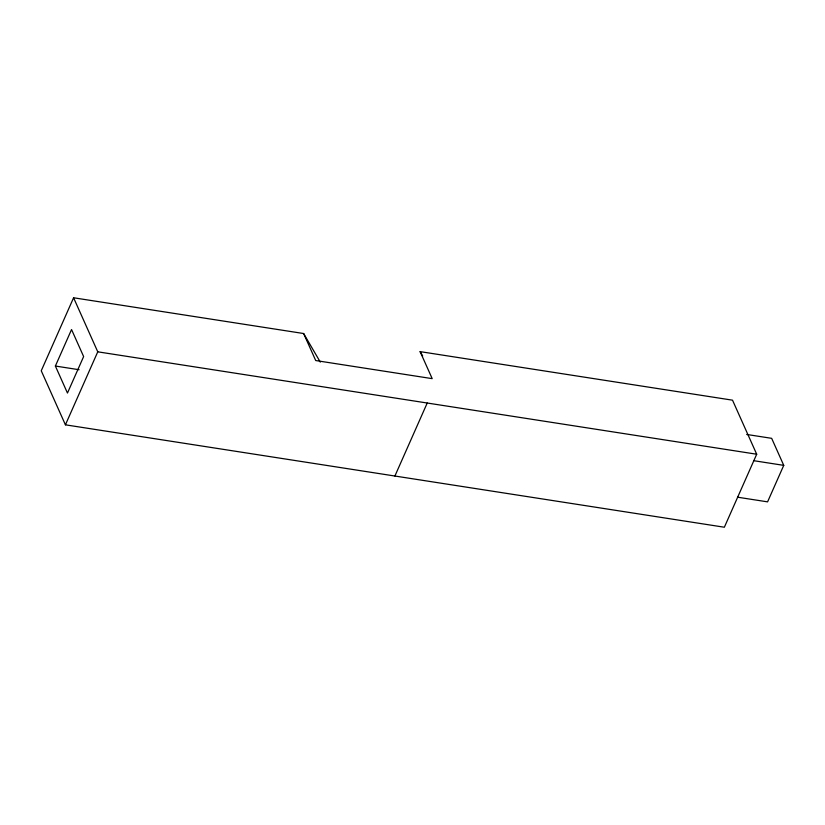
<?xml version="1.0" encoding="UTF-8"?>
<svg xmlns="http://www.w3.org/2000/svg" width="825" height="825" viewBox="0 0 825 825"><rect width="100%" height="100%" fill="white"/><g stroke="black" fill="none" stroke-linecap="round" stroke-linejoin="round"><path stroke-width="1.24" d="M73.59 297.773L41.25 370.776L65.422 424.823L724.36 527.227L756.7 454.224L732.518 400.177L420.111 351.625L432.197 378.644L315.717 360.546L303.631 333.527L73.59 297.773L97.763 351.821L65.422 424.823M55.378 366.042L71.548 329.536L83.634 356.565L67.464 393.061L55.378 366.042L79.087 369.724M394.897 476.025L427.226 403.023M746.697 434.455L771.664 438.333L783.75 465.362L767.58 501.858L737.632 497.207M97.763 351.821L756.7 454.224M753.803 460.701L783.75 465.362M420.111 351.625L422.678 356.029M303.631 333.527L320.306 362.123"/></g></svg>
